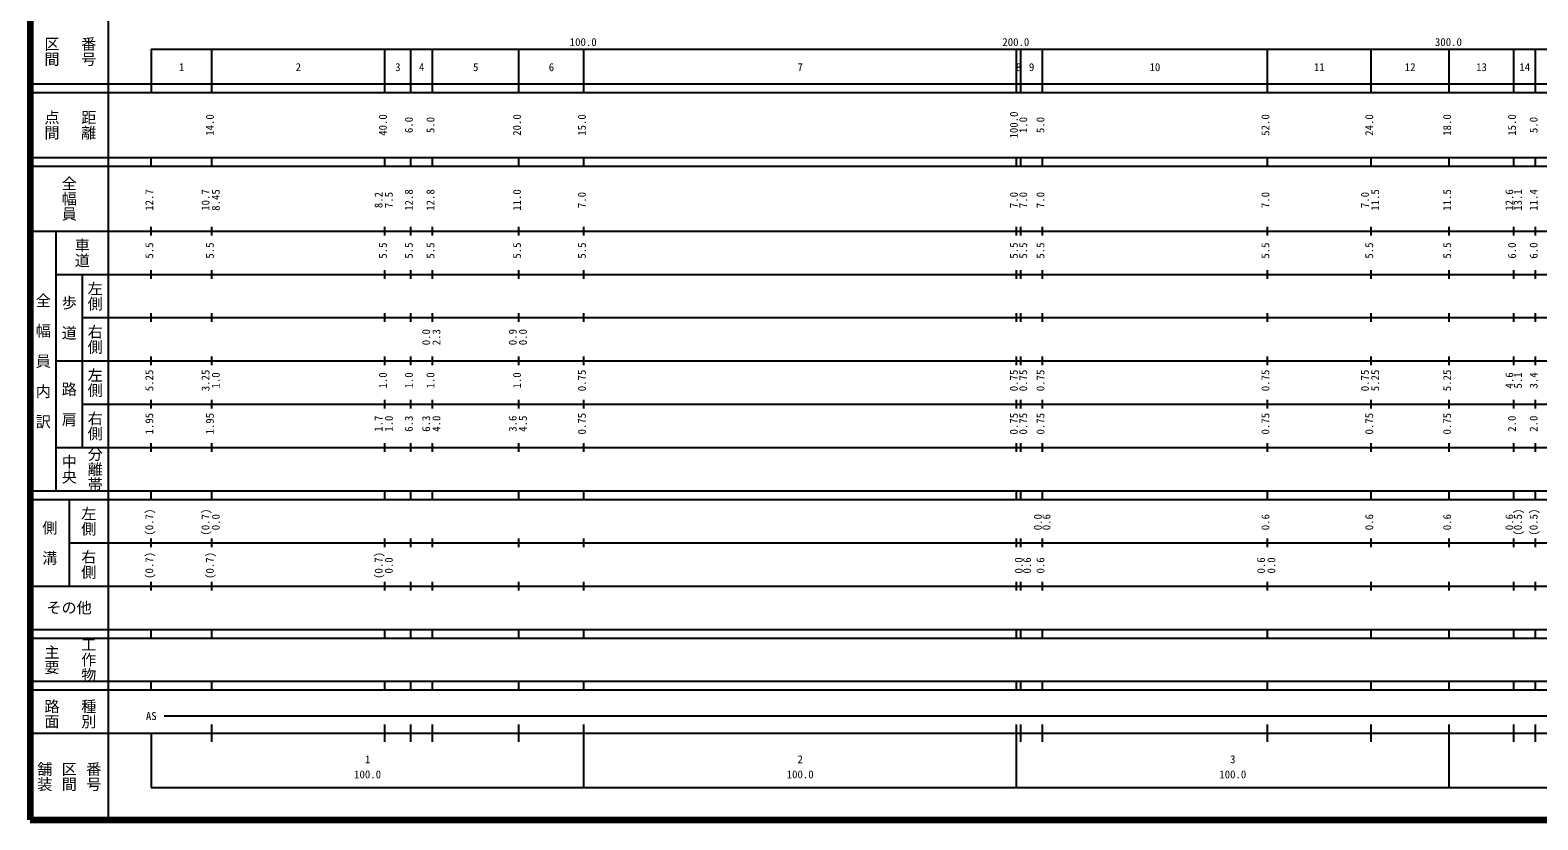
# Model space of a CAD drawing. Units: millimetres on the paper, enlarged 1000 times. Extents: x 40000 to 680000, y 20000 to 380000.
# Drawn here: x 40000 to 388518, y 20000 to 202409 of the extents above; entities that cross this region are included whole.
import ezdxf
from ezdxf.enums import TextEntityAlignment as Align

# ---------------------------------------------------------------- set-up
doc = ezdxf.new("R2010")
doc.units = ezdxf.units.MM
doc.header["$LTSCALE"] = 1000
doc.layers.add('M-TTL', color=2, linetype='Continuous', lineweight=140)
doc.layers.add('M-TTL-BAND', color=7, linetype='Continuous', lineweight=25)
doc.styles.add('@ＭＳ ゴシック', font='')
doc.styles.add('ＭＳ ゴシック', font='')
doc.styles.get('@ＭＳ ゴシック').set_extended_font_data('@MS Gothic')
doc.styles.get('ＭＳ ゴシック').set_extended_font_data('MS Gothic')

msp = doc.modelspace()

# ---------------------------------------------------------------- linework, layer by layer
at = {"layer": 'M-TTL'}
for p, q in [((40000, 380000), (40000, 20000)), ((40000, 20000), (680000, 20000))]:
    msp.add_line(p, q, dxfattribs=at)
at = {"layer": 'M-TTL-BAND'}
for p, q in [((58000, 370000), (58000, 20000)), ((68000, 198000), (579000, 198000)), ((68000, 198000), (68000, 188000)), ((82000, 188000), (82000, 198000)), ((122000, 188000), (122000, 198000)), ((128000, 188000), (128000, 198000)), ((133000, 188000), (133000, 198000)), ((153000, 188000), (153000, 198000)), ((168000, 188000), (168000, 198000)), ((268000, 188000), (268000, 198000)), ((269000, 188000), (269000, 198000)), ((274000, 188000), (274000, 198000)), ((326000, 188000), (326000, 198000)), ((350000, 188000), (350000, 198000)), ((368000, 188000), (368000, 198000)), ((383000, 188000), (383000, 198000)), ((388000, 188000), (388000, 198000)), ((40000, 190000), (579000, 190000)), ((40000, 188000), (579000, 188000)), ((40000, 173000), (579000, 173000)), ((40000, 171000), (579000, 171000)), ((68000, 171000), (68000, 173000)), ((82000, 171000), (82000, 173000)), ((122000, 171000), (122000, 173000)), ((128000, 171000), (128000, 173000)), ((133000, 171000), (133000, 173000)), ((153000, 171000), (153000, 173000)), ((168000, 171000), (168000, 173000)), ((268000, 171000), (268000, 173000)), ((269000, 171000), (269000, 173000)), ((274000, 171000), (274000, 173000)), ((326000, 171000), (326000, 173000)), ((350000, 171000), (350000, 173000)), ((368000, 171000), (368000, 173000)), ((383000, 171000), (383000, 173000)), ((388000, 171000), (388000, 173000)), ((68000, 155000), (68000, 157000)), ((82000, 155000), (82000, 157000)), ((122000, 155000), (122000, 157000)), ((128000, 155000), (128000, 157000)), ((133000, 155000), (133000, 157000)), ((153000, 155000), (153000, 157000)), ((168000, 155000), (168000, 157000)), ((268000, 155000), (268000, 157000)), ((269000, 155000), (269000, 157000)), ((274000, 155000), (274000, 157000)), ((326000, 155000), (326000, 157000)), ((350000, 155000), (350000, 157000)), ((368000, 155000), (368000, 157000)), ((383000, 155000), (383000, 157000)), ((388000, 155000), (388000, 157000)), ((40000, 156000), (579000, 156000)), ((46000, 96000), (46000, 156000)), ((68000, 145000), (68000, 147000)), ((82000, 145000), (82000, 147000)), ((122000, 145000), (122000, 147000)), ((128000, 145000), (128000, 147000)), ((133000, 145000), (133000, 147000)), ((153000, 145000), (153000, 147000)), ((168000, 145000), (168000, 147000)), ((268000, 145000), (268000, 147000)), ((269000, 145000), (269000, 147000)), ((274000, 145000), (274000, 147000)), ((326000, 145000), (326000, 147000)), ((350000, 145000), (350000, 147000)), ((368000, 145000), (368000, 147000)), ((383000, 145000), (383000, 147000)), ((388000, 145000), (388000, 147000)), ((46000, 146000), (579000, 146000)), ((52000, 146000), (52000, 106000)), ((52000, 136000), (579000, 136000)), ((68000, 135000), (68000, 137000)), ((82000, 135000), (82000, 137000)), ((122000, 135000), (122000, 137000)), ((128000, 135000), (128000, 137000)), ((133000, 135000), (133000, 137000)), ((153000, 135000), (153000, 137000)), ((168000, 135000), (168000, 137000)), ((268000, 135000), (268000, 137000)), ((269000, 135000), (269000, 137000)), ((274000, 135000), (274000, 137000)), ((326000, 135000), (326000, 137000)), ((350000, 135000), (350000, 137000)), ((368000, 135000), (368000, 137000)), ((383000, 135000), (383000, 137000)), ((388000, 135000), (388000, 137000)), ((46000, 126000), (579000, 126000)), ((68000, 125000), (68000, 127000)), ((82000, 125000), (82000, 127000)), ((122000, 125000), (122000, 127000)), ((128000, 125000), (128000, 127000)), ((133000, 125000), (133000, 127000)), ((153000, 125000), (153000, 127000)), ((168000, 125000), (168000, 127000)), ((268000, 125000), (268000, 127000)), ((269000, 125000), (269000, 127000)), ((274000, 125000), (274000, 127000)), ((326000, 125000), (326000, 127000)), ((350000, 125000), (350000, 127000)), ((368000, 125000), (368000, 127000)), ((383000, 125000), (383000, 127000)), ((388000, 125000), (388000, 127000)), ((52000, 116000), (579000, 116000)), ((68000, 115000), (68000, 117000)), ((82000, 115000), (82000, 117000)), ((122000, 115000), (122000, 117000)), ((128000, 115000), (128000, 117000)), ((133000, 115000), (133000, 117000)), ((153000, 115000), (153000, 117000)), ((168000, 115000), (168000, 117000)), ((268000, 115000), (268000, 117000)), ((269000, 115000), (269000, 117000)), ((274000, 115000), (274000, 117000)), ((326000, 115000), (326000, 117000)), ((350000, 115000), (350000, 117000)), ((368000, 115000), (368000, 117000)), ((383000, 115000), (383000, 117000)), ((388000, 115000), (388000, 117000)), ((46000, 106000), (579000, 106000)), ((68000, 105000), (68000, 107000)), ((82000, 105000), (82000, 107000)), ((122000, 105000), (122000, 107000)), ((128000, 105000), (128000, 107000)), ((133000, 105000), (133000, 107000)), ((153000, 105000), (153000, 107000)), ((168000, 105000), (168000, 107000)), ((268000, 105000), (268000, 107000)), ((269000, 105000), (269000, 107000)), ((274000, 105000), (274000, 107000)), ((326000, 105000), (326000, 107000)), ((350000, 105000), (350000, 107000)), ((368000, 105000), (368000, 107000)), ((383000, 105000), (383000, 107000)), ((388000, 105000), (388000, 107000)), ((40000, 96000), (579000, 96000)), ((68000, 94000), (68000, 96000)), ((82000, 94000), (82000, 96000)), ((122000, 94000), (122000, 96000)), ((128000, 94000), (128000, 96000)), ((133000, 94000), (133000, 96000)), ((153000, 94000), (153000, 96000)), ((168000, 94000), (168000, 96000)), ((268000, 94000), (268000, 96000)), ((269000, 94000), (269000, 96000)), ((274000, 94000), (274000, 96000)), ((326000, 94000), (326000, 96000)), ((350000, 94000), (350000, 96000)), ((368000, 94000), (368000, 96000)), ((383000, 94000), (383000, 96000)), ((388000, 94000), (388000, 96000)), ((40000, 94000), (579000, 94000)), ((49000, 94000), (49000, 74000)), ((49000, 84000), (579000, 84000)), ((68000, 83000), (68000, 85000)), ((82000, 83000), (82000, 85000)), ((122000, 83000), (122000, 85000)), ((128000, 83000), (128000, 85000)), ((133000, 83000), (133000, 85000)), ((153000, 83000), (153000, 85000)), ((168000, 83000), (168000, 85000)), ((268000, 83000), (268000, 85000)), ((269000, 83000), (269000, 85000)), ((274000, 83000), (274000, 85000)), ((326000, 83000), (326000, 85000)), ((350000, 83000), (350000, 85000)), ((368000, 83000), (368000, 85000)), ((383000, 83000), (383000, 85000)), ((388000, 83000), (388000, 85000)), ((40000, 74000), (579000, 74000)), ((68000, 73000), (68000, 75000)), ((82000, 73000), (82000, 75000)), ((122000, 73000), (122000, 75000)), ((128000, 73000), (128000, 75000)), ((133000, 73000), (133000, 75000)), ((153000, 73000), (153000, 75000)), ((168000, 73000), (168000, 75000)), ((268000, 73000), (268000, 75000)), ((269000, 73000), (269000, 75000)), ((274000, 73000), (274000, 75000)), ((326000, 73000), (326000, 75000)), ((350000, 73000), (350000, 75000)), ((368000, 73000), (368000, 75000)), ((383000, 73000), (383000, 75000)), ((388000, 73000), (388000, 75000)), ((40000, 64000), (579000, 64000)), ((68000, 62000), (68000, 64000)), ((82000, 62000), (82000, 64000)), ((122000, 62000), (122000, 64000)), ((128000, 62000), (128000, 64000)), ((133000, 62000), (133000, 64000)), ((153000, 62000), (153000, 64000)), ((168000, 62000), (168000, 64000)), ((268000, 62000), (268000, 64000)), ((269000, 62000), (269000, 64000)), ((274000, 62000), (274000, 64000)), ((326000, 62000), (326000, 64000)), ((350000, 62000), (350000, 64000)), ((368000, 62000), (368000, 64000)), ((383000, 62000), (383000, 64000)), ((388000, 62000), (388000, 64000)), ((40000, 62000), (579000, 62000)), ((40000, 52000), (579000, 52000)), ((40000, 50000), (579000, 50000)), ((68000, 50000), (68000, 52000)), ((82000, 50000), (82000, 52000)), ((122000, 50000), (122000, 52000)), ((128000, 50000), (128000, 52000)), ((133000, 50000), (133000, 52000)), ((153000, 50000), (153000, 52000)), ((168000, 50000), (168000, 52000)), ((268000, 50000), (268000, 52000)), ((269000, 50000), (269000, 52000)), ((274000, 50000), (274000, 52000)), ((326000, 50000), (326000, 52000)), ((350000, 50000), (350000, 52000)), ((368000, 50000), (368000, 52000)), ((383000, 50000), (383000, 52000)), ((388000, 50000), (388000, 52000)), ((71000, 44000), (565000, 44000)), ((82000, 38000), (82000, 42000)), ((122000, 38000), (122000, 42000)), ((128000, 38000), (128000, 42000)), ((133000, 38000), (133000, 42000)), ((153000, 38000), (153000, 42000)), ((168000, 27500), (168000, 42000)), ((268000, 27500), (268000, 42000)), ((269000, 38000), (269000, 42000)), ((274000, 38000), (274000, 42000)), ((326000, 38000), (326000, 42000)), ((350000, 38000), (350000, 42000)), ((368000, 27500), (368000, 42000)), ((383000, 38000), (383000, 42000)), ((388000, 38000), (388000, 42000)), ((40000, 40000), (579000, 40000)), ((68000, 40000), (68000, 27500)), ((68000, 27500), (579000, 27500))]:
    msp.add_line(p, q, dxfattribs=at)

# ---------------------------------------------------------------- texts
at = {"layer": 'M-TTL-BAND', "style": '@ＭＳ ゴシック'}
for s, p in [('区間', (45000, 197500)), ('番号', (53500, 197500)), ('点間', (45000, 180500)), ('距離', (53500, 180500)), ('全幅員', (49000, 163500)), ('車道', (52000, 151000)), ('左側', (55000, 141000)), ('全\u3000幅\u3000員\u3000内\u3000訳', (43000, 126000)), ('歩\u3000道', (49000, 136000)), ('右側', (55000, 131000)), ('左側', (55000, 121000)), ('路\u3000肩', (49000, 116000)), ('右側', (55000, 111000)), ('分離帯', (55000, 101000)), ('中央', (49000, 101000)), ('左側', (53500, 89000)), ('側\u3000溝', (44500, 84000)), ('右側', (53500, 79000)), ('主要', (45000, 57000)), ('工作物', (53500, 57000)), ('路面', (45000, 44500)), ('種別', (53500, 44500)), ('舗装', (43333, 30000)), ('区間', (49000, 30000)), ('番号', (54667, 30000))]:
    msp.add_text(s, height=2566, rotation=270, dxfattribs=at).set_placement(p, align=Align.MIDDLE_CENTER)
at = {"layer": 'M-TTL-BAND', "style": 'ＭＳ ゴシック'}
for s, p in [('100.0', (167844, 198195)), ('200.0', (267844, 198195)), ('300.0', (367844, 198195)), ('1', (75000, 192405)), ('2', (102000, 192405)), ('3', (125000, 192405)), ('4', (130500, 192405)), ('5', (143000, 192405)), ('6', (160500, 192405)), ('7', (218000, 192405)), ('8', (268500, 192405)), ('9', (271500, 192405)), ('10', (300000, 192405)), ('11', (338000, 192405)), ('12', (359000, 192405)), ('13', (375500, 192405)), ('14', (385500, 192405)), ('AS', (68000, 42500)), ('1', (118000, 32523)), ('2', (218000, 32523)), ('3', (318000, 32523)), ('100.0', (118000, 29033)), ('100.0', (218000, 29033)), ('100.0', (318000, 29033))]:
    msp.add_text(s, height=1833, dxfattribs=at).set_placement(p, align=Align.BOTTOM_CENTER)
for s, p in [('14.0', (83000, 180500)), ('40.0', (123000, 180500)), ('6.0', (129000, 180500)), ('5.0', (134000, 180500)), ('20.0', (154000, 180500)), ('15.0', (169000, 180500)), ('100.0', (268853, 180500)), ('1.0', (271016, 180500)), ('5.0', (275000, 180500)), ('52.0', (327000, 180500)), ('24.0', (351000, 180500)), ('18.0', (369000, 180500)), ('15.0', (384000, 180500)), ('5.0', (389000, 180500)), ('12.7', (69000, 163174)), ('10.7', (82000, 163174)), ('8.45', (84370, 163174)), ('8.2', (122000, 163174)), ('7.5', (124370, 163174)), ('12.8', (129000, 163174)), ('12.8', (134000, 163174)), ('11.0', (154000, 163174)), ('7.0', (169000, 163174)), ('7.0', (268853, 163174)), ('7.0', (271016, 163174)), ('7.0', (275000, 163174)), ('7.0', (327000, 163174)), ('7.0', (350000, 163174)), ('11.5', (352370, 163174)), ('11.5', (369000, 163174)), ('12.6', (383392, 163174)), ('13.1', (385370, 163174)), ('11.4', (389000, 163174)), ('5.5', (69000, 151500)), ('5.5', (83000, 151500)), ('5.5', (123000, 151500)), ('5.5', (129000, 151500)), ('5.5', (134000, 151500)), ('5.5', (154000, 151500)), ('5.5', (169000, 151500)), ('5.5', (268853, 151500)), ('5.5', (271016, 151500)), ('5.5', (275000, 151500)), ('5.5', (327000, 151500)), ('5.5', (351000, 151500)), ('5.5', (369000, 151500)), ('6.0', (384000, 151500)), ('6.0', (389000, 151500)), ('0.0', (133000, 131500)), ('2.3', (135370, 131500)), ('0.9', (153000, 131500)), ('0.0', (155370, 131500)), ('5.25', (69000, 121500)), ('3.25', (82000, 121500)), ('1.0', (84370, 121500)), ('1.0', (123000, 121500)), ('1.0', (129000, 121500)), ('1.0', (134000, 121500)), ('1.0', (154000, 121500)), ('0.75', (169000, 121500)), ('0.75', (268853, 121500)), ('0.75', (271016, 121500)), ('0.75', (275000, 121500)), ('0.75', (327000, 121500)), ('0.75', (350000, 121500)), ('5.25', (352370, 121500)), ('5.25', (369000, 121500)), ('4.6', (383392, 121500)), ('5.1', (385370, 121500)), ('3.4', (389000, 121500)), ('1.95', (69000, 111500)), ('1.95', (83000, 111500)), ('1.7', (122000, 111500)), ('1.0', (124370, 111500)), ('6.3', (129000, 111500)), ('6.3', (133000, 111500)), ('4.0', (135370, 111500)), ('3.6', (153000, 111500)), ('4.5', (155370, 111500)), ('0.75', (169000, 111500)), ('0.75', (268853, 111500)), ('0.75', (271016, 111500)), ('0.75', (275000, 111500)), ('0.75', (327000, 111500)), ('0.75', (351000, 111500)), ('0.75', (369000, 111500)), ('2.0', (384000, 111500)), ('2.0', (389000, 111500)), ('(0.7)', (69000, 88764)), ('(0.7)', (82000, 88764)), ('(0.5)', (385370, 88764)), ('(0.5)', (389000, 88764)), ('0.0', (84370, 88764)), ('0.0', (274392, 88764)), ('0.6', (276370, 88764)), ('0.6', (327000, 88764)), ('0.6', (351000, 88764)), ('0.6', (369000, 88764)), ('0.6', (383392, 88764)), ('(0.7)', (69000, 78764)), ('(0.7)', (83000, 78764)), ('(0.7)', (122000, 78764)), ('0.0', (124370, 78764)), ('0.0', (269972, 78764)), ('0.6', (271903, 78764)), ('0.6', (275000, 78764)), ('0.6', (326000, 78764)), ('0.0', (328370, 78764))]:
    msp.add_text(s, height=1833, rotation=90, dxfattribs=at).set_placement(p, align=Align.BOTTOM_CENTER)
msp.add_text('その他', height=2566, dxfattribs=at).set_placement((49000, 69000), align=Align.MIDDLE_CENTER)

doc.saveas('drawing.dxf')
